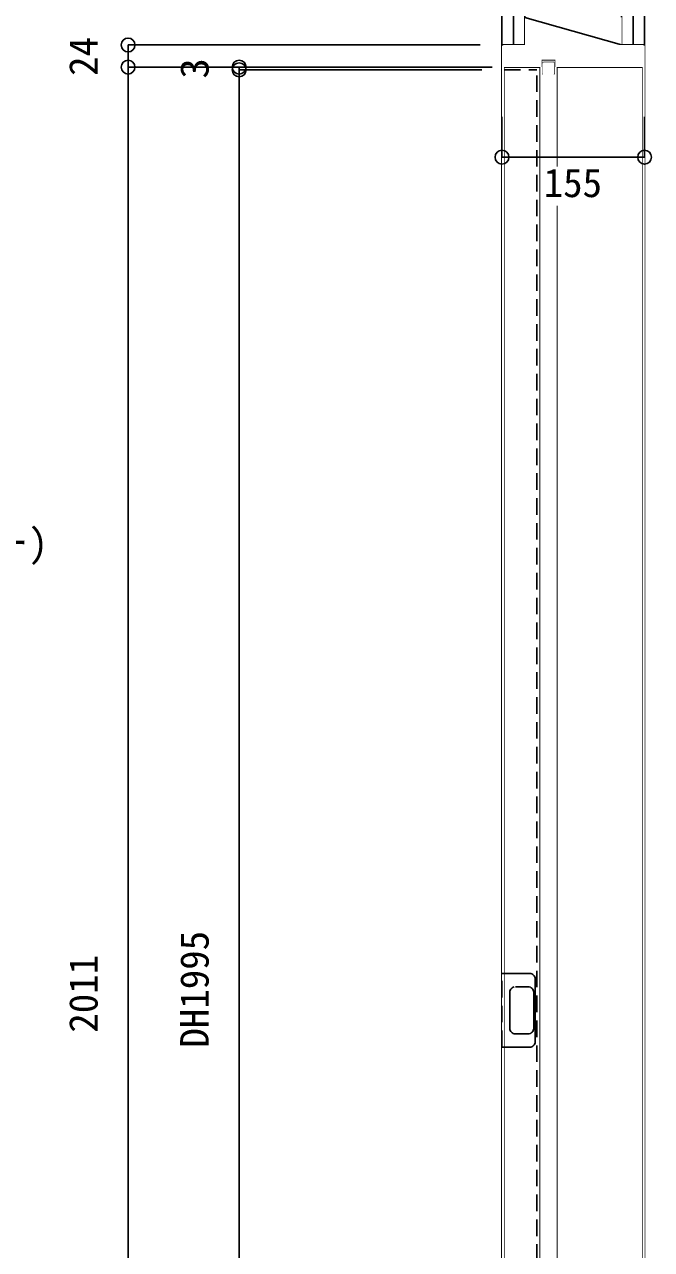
# Model space of a CAD drawing. Units: millimetres on the paper, with parts at other scales. Extents: x -210 to 210, y -149 to 149.
# Drawn here: x -58.3 to -12.9, y -48.8 to 39.8 of the extents above; entities that cross this region are included whole.
import ezdxf
from ezdxf.enums import TextEntityAlignment as Align

# ---------------------------------------------------------------- set-up
doc = ezdxf.new("R2010")
doc.units = ezdxf.units.MM
doc.linetypes.add('DASHED1', pattern=[1.8, 1.2, -0.6])
for name, color, linetype in [('1-0', 7, 'Continuous'), ('3-0', 4, 'Continuous'), ('4-0', 7, 'Continuous')]:
    doc.layers.add(name, color=color, linetype=linetype)
doc.styles.add('ＭＳ ゴシック', font='')
doc.styles.get('ＭＳ ゴシック').set_extended_font_data('MS Gothic')

msp = doc.modelspace()

# ---------------------------------------------------------------- linework, layer by layer
at = {"layer": '1-0'}
for p, q in [((-22.041, 38.333), (-22.041, 40.333)), ((-15.041, 38.333), (-15.041, 40.333)), ((-23.708, -96.667), (-23.708, 38.333)), ((-23.708, 38.333), (-23.574, 38.333)), ((-23.574, -96.667), (-23.574, 38.333)), ((-15.041, 38.333), (-22.041, 38.333)), ((-13.508, -96.667), (-13.508, 38.333)), ((-13.508, 38.333), (-13.374, 38.333)), ((-13.374, -96.667), (-13.374, 38.333)), ((-20.941, -97.333), (-20.941, 36.067)), ((-20.941, 36.067), (-19.741, 36.067)), ((-19.741, -97.333), (-19.741, 36.067))]:
    msp.add_line(p, q, dxfattribs=at)
at = {"layer": '1-0', "linetype": 'DASHED1'}
for p, q in [((-23.574, -96.467), (-23.574, 36.533)), ((-23.574, 36.533), (-21.174, 36.533)), ((-21.174, -96.467), (-21.174, 36.533))]:
    msp.add_line(p, q, dxfattribs=at)
at = {"layer": '1-0'}
for points in [[(-22.874, 50.5), (-22.874, 38.333), (-22.041, 38.333), (-22.041, 50.5)], [(-15.041, 50.5), (-15.041, 38.333), (-14.208, 38.333), (-14.208, 50.5)]]:
    msp.add_lwpolyline(points, dxfattribs=at)
for points in [[(-23.708, 36.833), (-23.608, 36.733), (-20.841, 36.733), (-20.841, 37.267), (-19.841, 37.267), (-19.841, 36.733), (-13.474, 36.733), (-13.374, 36.833), (-13.374, 38.233), (-13.474, 38.333), (-23.608, 38.333), (-23.708, 38.233)], [(-20.941, 36.733), (-20.941, 36.067), (-19.741, 36.067), (-19.741, 36.733), (-19.874, 36.733), (-19.874, 36.2), (-20.808, 36.2), (-20.808, 36.733)], [(-20.708, 37.067), (-19.974, 37.067), (-19.908, 37), (-19.908, 36.267), (-19.974, 36.2), (-20.708, 36.2), (-20.774, 36.267), (-20.774, 37)]]:
    msp.add_lwpolyline(points, close=True, dxfattribs=at)
at = {"layer": '3-0'}
for p, q in [((-25.295, 38.333), (-50.798, 38.333)), ((-50.798, 38.333), (-50.798, 36.733)), ((-50.798, -97.333), (-50.798, 36.733)), ((-25.195, 36.733), (-42.75, 36.733)), ((-42.75, 36.733), (-42.75, 36.533)), ((-25.161, 36.533), (-42.75, 36.533)), ((-42.75, -96.467), (-42.75, 36.533)), ((-25.161, 36.533), (-42.75, 36.533))]:
    msp.add_line(p, q, dxfattribs=at)
for centre in [(-50.798, 38.333), (-50.798, 36.733), (-50.798, 36.733), (-42.75, 36.733), (-42.75, 36.533), (-42.75, 36.533)]:
    msp.add_circle(centre, 0.5, dxfattribs=at)

# ---------------------------------------------------------------- wipeouts: each hides what was drawn before it
at = {"color": 7}
for points in [[(-52.385, 36.094), (-55.208, 36.094), (-55.208, 38.973), (-52.385, 38.973)], [(-44.337, 35.9), (-47.159, 35.9), (-47.159, 37.367), (-44.337, 37.367)], [(-44.337, -34.228), (-47.159, -34.228), (-47.159, -25.705), (-44.337, -25.705)], [(-52.385, -33.15), (-55.208, -33.15), (-55.208, -27.45), (-52.385, -27.45)]]:
    msp.add_wipeout(points, dxfattribs=at)
msp.add_wipeout([(-56.287, 6.23), (-56.287, 0.585), (-81.997, 0.585), (-81.997, 6.23)])

# ---------------------------------------------------------------- next in the draw order: linework, layer by layer
at = {"layer": '3-0'}
for p in [(-24.428, 36.733), (-25.195, 36.733)]:
    msp.add_line(p, (-50.798, 36.733), dxfattribs=at)

# ---------------------------------------------------------------- next in the draw order: texts
at = {"layer": '3-0', "style": 'ＭＳ ゴシック'}
for s, p in [('24', (-52.385, 36.094)), ('DH1995', (-44.337, -34.228)), ('2011', (-52.385, -33.15))]:
    msp.add_text(s, height=2.069, rotation=90, dxfattribs=at).set_placement(p, align=Align.BOTTOM_LEFT)
at = {"layer": '3-0', "style": 'ＭＳ ゴシック', "width": 1.05}
msp.add_text('3', height=2.069, rotation=90, dxfattribs=at).set_placement((-44.337, 35.9), align=Align.BOTTOM_LEFT)
at = {"layer": '4-0', "style": 'ＭＳ ゴシック'}
msp.add_text('(カスタムオーダー)', height=2.069, dxfattribs=at).set_placement((-81.997, 0.632), align=Align.BOTTOM_LEFT)

# ---------------------------------------------------------------- next in the draw order: wipeouts: each hides what was drawn before it
for points in [[(-15.041, 38.333), (-22.041, 38.333), (-22.041, 40.333), (-15.041, 40.333)], [(-23.708, -96.667), (-23.708, 38.333), (-23.574, 38.333), (-23.574, -96.667)], [(-13.508, -96.667), (-13.508, 38.333), (-13.374, 38.333), (-13.374, -96.667)]]:
    msp.add_wipeout(points)

# ---------------------------------------------------------------- next in the draw order: linework, layer by layer
at = {"layer": '1-0'}
msp.add_line((-15.041, 38.333), (-22.041, 40.333), dxfattribs=at)
at = {"layer": '1-0', "linetype": 'DASHED1'}
msp.add_line((-23.708, -34.2), (-23.708, -28.867), dxfattribs=at)
at = {"layer": '1-0'}
for points in [[(-23.708, 50.5), (-23.708, 38.333), (-22.874, 38.333), (-22.874, 50.5)], [(-14.208, 50.5), (-14.208, 38.333), (-13.374, 38.333), (-13.374, 50.5)], [(-23.708, -28.867), (-21.708, -28.867), (-21.629, -28.874), (-21.554, -28.897), (-21.485, -28.934), (-21.425, -28.984), (-21.375, -29.044), (-21.338, -29.114), (-21.315, -29.189), (-21.308, -29.267), (-21.308, -31.533), (-21.308, -33.8), (-21.315, -33.878), (-21.338, -33.953), (-21.375, -34.022), (-21.425, -34.083), (-21.485, -34.133), (-21.554, -34.17), (-21.629, -34.192), (-21.708, -34.2), (-23.708, -34.2)], [(-22.741, -29.833), (-21.808, -29.833), (-21.729, -29.841), (-21.654, -29.864), (-21.585, -29.901), (-21.525, -29.95), (-21.475, -30.011), (-21.438, -30.08), (-21.415, -30.155), (-21.408, -30.233), (-21.408, -31.533), (-21.408, -32.833), (-21.415, -32.911), (-21.438, -32.986), (-21.475, -33.056), (-21.525, -33.116), (-21.585, -33.166), (-21.654, -33.203), (-21.729, -33.226), (-21.808, -33.233), (-22.274, -33.233), (-22.741, -33.233), (-22.819, -33.226), (-22.894, -33.203), (-22.963, -33.166), (-23.024, -33.116), (-23.073, -33.056), (-23.11, -32.986), (-23.133, -32.911), (-23.141, -32.833), (-23.141, -31.533), (-23.141, -30.233), (-23.133, -30.155), (-23.11, -30.08), (-23.073, -30.011), (-23.024, -29.95), (-22.963, -29.901), (-22.894, -29.864), (-22.819, -29.841)]]:
    msp.add_lwpolyline(points, dxfattribs=at)
at = {"layer": '3-0'}
for p, q in [((-23.708, 33.137), (-23.708, 30.216)), ((-13.374, 33.137), (-13.374, 30.216))]:
    msp.add_line(p, q, dxfattribs=at)
for centre in [(-23.708, 30.216), (-13.374, 30.216)]:
    msp.add_circle(centre, 0.5, dxfattribs=at)

# ---------------------------------------------------------------- next in the draw order: wipeouts: each hides what was drawn before it
for points in [[(-13.474, 36.733), (-13.374, 36.833), (-13.374, 38.233), (-13.374, 38.233)], [(-20.941, -97.333), (-20.941, 36.067), (-19.741, 36.067), (-19.741, -97.333)]]:
    msp.add_wipeout(points)

# ---------------------------------------------------------------- next in the draw order: linework, layer by layer
msp.add_line((-13.374, 30.216), (-23.708, 30.216), dxfattribs=at)

# ---------------------------------------------------------------- next in the draw order: wipeouts: each hides what was drawn before it
msp.add_wipeout([(-13.474, 38.333), (-13.474, 36.733), (-13.374, 38.233), (-13.374, 38.233)])
at = {"color": 7}
msp.add_wipeout([(-20.686, 26.703), (-20.686, 29.525), (-16.396, 29.525), (-16.396, 26.703)], dxfattribs=at)

# ---------------------------------------------------------------- next in the draw order: texts
at = {"layer": '3-0', "style": 'ＭＳ ゴシック'}
msp.add_text('155', height=2.069, dxfattribs=at).set_placement((-20.686, 26.703), align=Align.BOTTOM_LEFT)

# ---------------------------------------------------------------- next in the draw order: wipeouts: each hides what was drawn before it
msp.add_wipeout([(-19.841, 36.733), (-13.474, 36.733), (-13.474, 38.333), (-13.474, 38.333)])

# ---------------------------------------------------------------- next in the draw order: wipeouts: each hides what was drawn before it
msp.add_wipeout([(-19.841, 37.267), (-19.841, 36.733), (-13.474, 38.333), (-13.474, 38.333)])

# ---------------------------------------------------------------- next in the draw order: wipeouts: each hides what was drawn before it
for points in [[(-20.841, 37.267), (-19.841, 37.267), (-13.474, 38.333), (-13.474, 38.333)], [(-19.874, 36.2), (-19.741, 36.067), (-19.741, 36.733), (-19.741, 36.733)]]:
    msp.add_wipeout(points)

# ---------------------------------------------------------------- next in the draw order: wipeouts: each hides what was drawn before it
for points in [[(-23.608, 38.333), (-20.841, 37.267), (-13.474, 38.333), (-13.474, 38.333)], [(-19.874, 36.733), (-19.874, 36.2), (-19.741, 36.733), (-19.741, 36.733)]]:
    msp.add_wipeout(points)

# ---------------------------------------------------------------- next in the draw order: wipeouts: each hides what was drawn before it
msp.add_wipeout([(-23.608, 36.733), (-20.841, 36.733), (-20.841, 37.267), (-20.841, 37.267)])

# ---------------------------------------------------------------- next in the draw order: wipeouts: each hides what was drawn before it
msp.add_wipeout([(-23.608, 38.333), (-23.608, 36.733), (-20.841, 37.267), (-20.841, 37.267)])

# ---------------------------------------------------------------- next in the draw order: wipeouts: each hides what was drawn before it
for points in [[(-23.708, 36.833), (-23.608, 36.733), (-23.608, 38.333), (-23.608, 38.333)], [(-20.941, 36.067), (-20.808, 36.2), (-20.808, 36.733), (-20.808, 36.733)]]:
    msp.add_wipeout(points)

# ---------------------------------------------------------------- next in the draw order: wipeouts: each hides what was drawn before it
for points in [[(-23.708, 38.233), (-23.708, 36.833), (-23.608, 38.333), (-23.608, 38.333)], [(-20.808, 36.2), (-19.741, 36.067), (-19.874, 36.2), (-19.874, 36.2)]]:
    msp.add_wipeout(points)

# ---------------------------------------------------------------- next in the draw order: wipeouts: each hides what was drawn before it
msp.add_wipeout([(-20.941, 36.067), (-19.741, 36.067), (-20.808, 36.2), (-20.808, 36.2)])

# ---------------------------------------------------------------- next in the draw order: wipeouts: each hides what was drawn before it
for points in [[(-20.941, 36.733), (-20.941, 36.067), (-20.808, 36.733), (-20.808, 36.733)], [(-19.974, 36.2), (-19.908, 37), (-19.908, 36.267), (-19.908, 36.267)]]:
    msp.add_wipeout(points)

# ---------------------------------------------------------------- next in the draw order: wipeouts: each hides what was drawn before it
msp.add_wipeout([(-19.974, 37.067), (-19.908, 37), (-19.974, 36.2), (-19.974, 36.2)])

# ---------------------------------------------------------------- next in the draw order: wipeouts: each hides what was drawn before it
msp.add_wipeout([(-20.708, 36.2), (-19.974, 37.067), (-19.974, 36.2), (-19.974, 36.2)])

# ---------------------------------------------------------------- next in the draw order: wipeouts: each hides what was drawn before it
msp.add_wipeout([(-20.708, 37.067), (-19.974, 37.067), (-20.708, 36.2), (-20.708, 36.2)])

# ---------------------------------------------------------------- next in the draw order: wipeouts: each hides what was drawn before it
msp.add_wipeout([(-20.774, 36.267), (-20.708, 37.067), (-20.708, 36.2), (-20.708, 36.2)])

# ---------------------------------------------------------------- next in the draw order: wipeouts: each hides what was drawn before it
msp.add_wipeout([(-20.774, 37), (-20.708, 37.067), (-20.774, 36.267), (-20.774, 36.267)])

doc.saveas('drawing.dxf')
